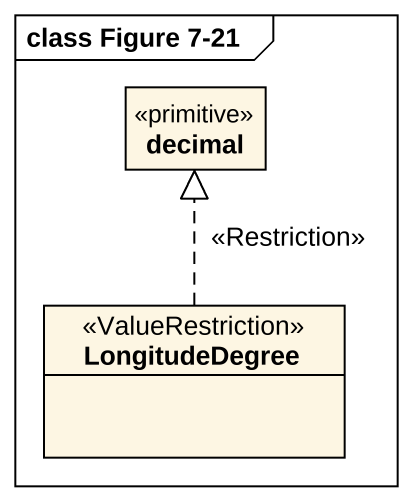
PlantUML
@startuml
mainframe class Figure 7-21
hide circle
hide empty members
class decimal <<primitive>>
class LongitudeDegree <<ValueRestriction>>
LongitudeDegree .up.|> decimal : <<Restriction>>
@enduml
